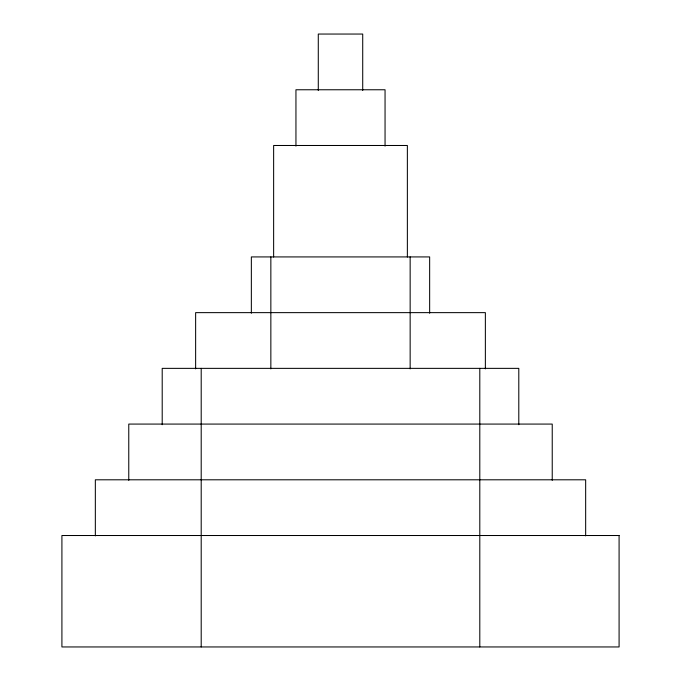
<?xml version="1.0" encoding="UTF-8"?>
<svg xmlns="http://www.w3.org/2000/svg" width="681" height="681" viewBox="0 0 681 681"><rect width="100%" height="100%" fill="white"/><g stroke="black" fill="none" stroke-linecap="round" stroke-linejoin="round"><path stroke-width="1.02" d="M585.66 535.87L585.66 479.799L95.34 479.799L95.34 535.87M552.231 480.326L552.231 424.076L128.769 424.076L128.769 480.326M518.794 424.714L518.794 368.361L162.206 368.361L162.206 424.714M485.366 368.889L485.366 312.639L195.634 312.639L195.634 368.889M479.799 368.361L479.799 646.95M429.651 313.251L429.651 256.924L251.349 256.924L251.349 313.251M410.149 256.924L410.149 368.889M407.366 257.043L407.366 145.487L273.634 145.487L273.634 257.043M385.054 146.126L385.054 89.764L295.946 89.764L295.946 146.126M362.718 90.445L362.718 34.05L318.282 34.05L318.282 90.445M270.851 256.924L270.851 368.889M201.201 368.361L201.201 646.95M619.089 535.513L61.911 535.513L61.911 646.95L619.089 646.95L619.089 535.513"/></g></svg>
